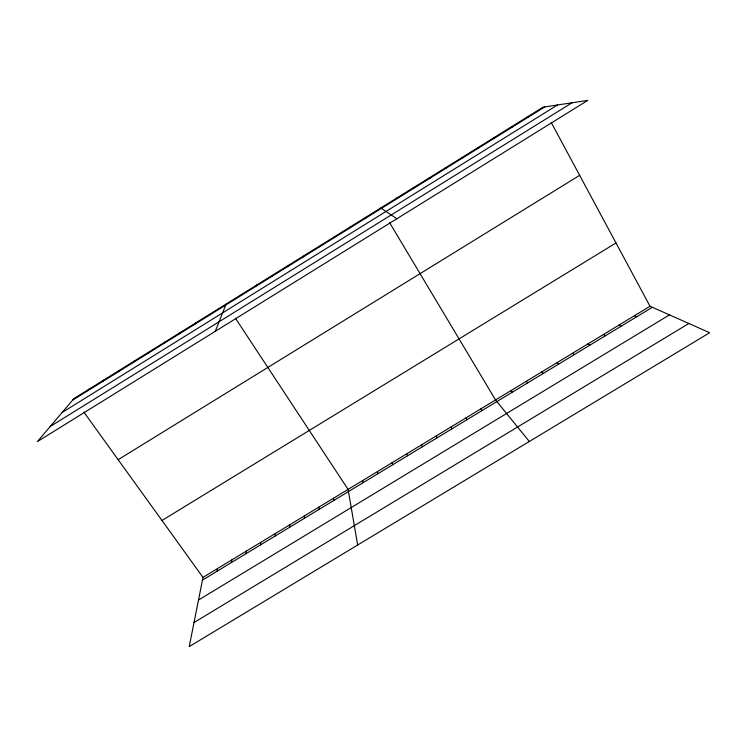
<?xml version="1.0" encoding="UTF-8"?>
<svg xmlns="http://www.w3.org/2000/svg" width="747" height="747" viewBox="0 0 747 747"><rect width="100%" height="100%" fill="white"/><g stroke="black" fill="none" stroke-linecap="round" stroke-linejoin="round"><path stroke-width="1.12" d="M287.651 266.614L287.66 265.801M275.157 536.038L275.251 533.582M260.572 544.88L260.75 542.378M246.006 553.714L246.277 551.155M272.123 276.259L272.235 275.382M231.467 562.538L231.831 559.914M216.957 571.343L217.405 568.672M83.907 412.167L202.997 577.403L189.224 646.622L709.65 332.723L650.021 306.251L551.211 122.433M256.613 285.886L256.828 284.952M241.132 295.504L241.458 294.505M215.276 331.313L226.108 304.038M210.252 314.683L210.785 313.553M194.855 324.245L195.481 323.059M179.485 333.788L180.214 332.536M164.135 343.321L164.966 342.014M148.821 352.836L149.745 351.463M133.526 362.332L134.553 360.894M118.259 371.819L119.389 370.316M103.011 381.287L104.244 379.728M87.801 390.737L89.136 389.112M72.608 400.168L544.759 106.933M62.122 412.503L557.514 104.991M50.189 426.528L572.071 102.769M118.147 459.676L579.644 175.34M161.968 520.472L616.004 242.971M202.997 577.403L650.021 306.251M202.456 580.13L652.355 307.288M198.497 600.028L669.461 314.879M194.024 622.54L688.846 323.488M526.663 117.354L528.288 117.158M510.341 127.494L511.854 127.364M494.047 137.616L495.448 137.551M477.781 147.71L479.07 147.729M461.543 157.794L462.72 157.878M445.343 167.87L446.407 168.019M429.161 177.917L430.113 178.131M413.016 187.945L413.857 188.225M396.89 197.955L397.628 198.31M634.455 315.692L636.687 316.793M618.918 325.122L621.046 326.271M603.399 334.525L605.434 335.748M587.917 343.919L589.841 345.198M380.802 207.946L396.825 218.759M572.454 353.303L574.284 354.638M557.019 362.659L558.747 364.06M541.612 372.006L543.237 373.463M365.208 217.638L365.731 218.124M526.224 381.343L527.755 382.856M510.873 390.653L512.293 392.231M529.324 441.486L495.541 399.953L389.589 222.643M349.652 227.303L350.063 227.854M480.685 408.964L481.918 410.654M235.436 318.213L348.083 489.406L357.673 545.021M465.857 417.965L466.987 419.702M451.048 426.939L452.084 428.741M436.267 435.912L437.21 437.761M334.114 236.948L334.423 237.565M421.513 444.857L422.354 446.771M406.779 453.803L407.526 455.763M392.063 462.72L392.726 464.746M318.605 246.585L318.801 247.266M377.384 471.628L377.945 473.701M362.715 480.526L363.191 482.655M303.123 256.202L303.217 256.949M333.47 498.268L333.75 500.509M318.876 507.12L319.062 509.407M304.309 515.953L304.412 518.306M289.771 524.777L289.771 527.177M74.046 398.487L37.35 441.626L587.786 100.378L543.022 107.194L74.046 398.487"/></g></svg>
